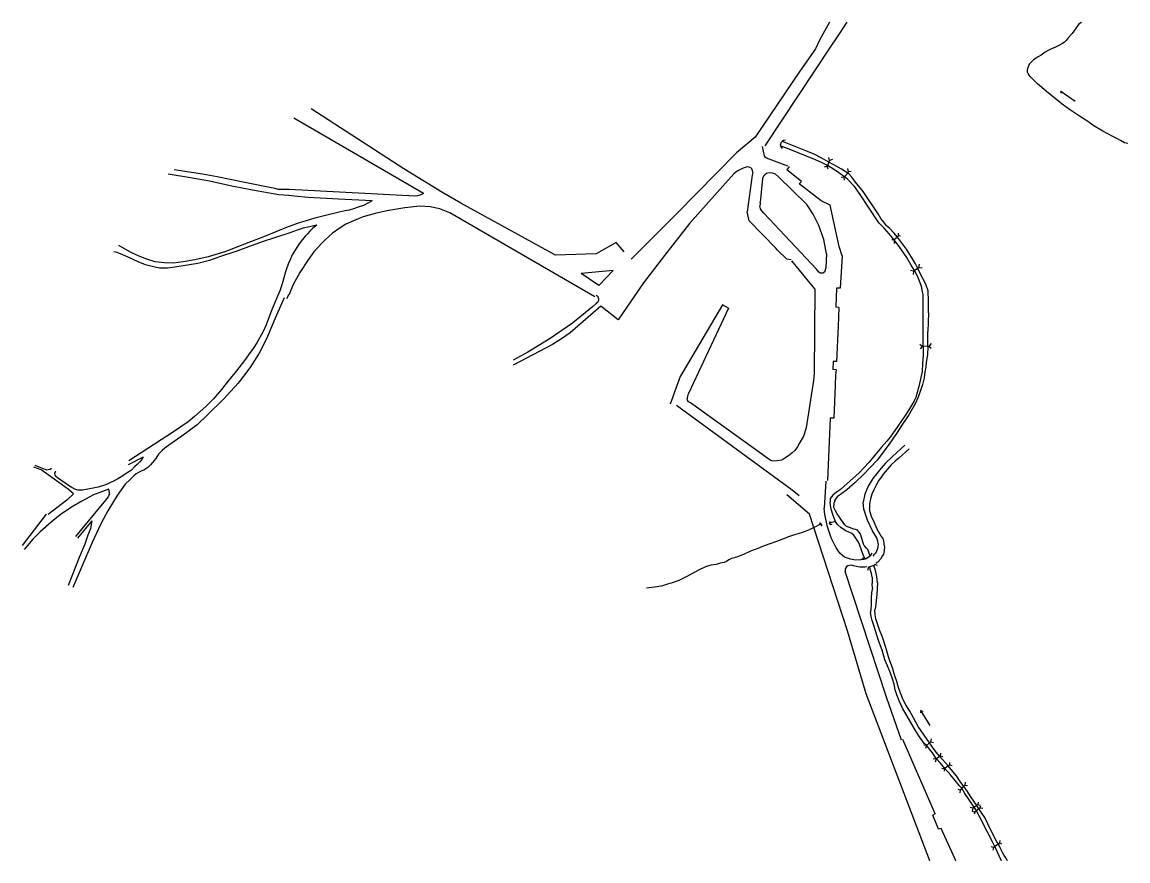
# Model space of a CAD drawing. Header units: millimetres. Extents: x 583 to 26013, y 350 to 21391.
# Drawn here: x 8432 to 9091, y 15384 to 15884 of the extents above; entities that cross this region are included whole.
import ezdxf

# ---------------------------------------------------------------- set-up
doc = ezdxf.new("R2010")
doc.units = ezdxf.units.MM
for name, color, linetype in [('105-QUADRAS_ESTRADAS', 80, 'Continuous'), ('110-CERCA_DE_ARAME', 10, 'Continuous'), ('115-PONTES_E_VIADUTO', 210, 'Continuous'), ('145-', 130, 'Continuous'), ('estrada interna', 61, 'Continuous')]:
    doc.layers.add(name, color=color, linetype=linetype)

msp = doc.modelspace()

# ---------------------------------------------------------------- linework, layer by layer
at = {"layer": '105-QUADRAS_ESTRADAS', "color": 0, "linetype": 'Continuous'}
for p, q in [((8869.01551, 15815.40241), (8857.91551, 15805.90241)), ((8874.51551, 15804.20241), (8873.31551, 15809.80241)), ((8874.71551, 15803.80241), (8874.51551, 15804.20241)), ((8875.11551, 15803.30241), (8874.71551, 15803.80241)), ((8875.81551, 15802.90241), (8875.11551, 15803.30241)), ((8896.61551, 15789.00241), (8895.21551, 15787.50241)), ((8913.71551, 15774.90241), (8908.31551, 15777.40241)), ((8903.61551, 15769.50241), (8899.71551, 15775.20241)), ((8907.01551, 15762.60241), (8903.61551, 15769.50241)), ((8910.41551, 15590.50241), (8910.11551, 15594.30241)), ((8939.71551, 15566.40241), (8939.11551, 15565.60241)), ((8940.61551, 15567.20241), (8939.71551, 15566.40241)), ((8941.21551, 15568.50241), (8940.61551, 15567.20241)), ((8935.61551, 15559.20241), (8934.31551, 15559.00241)), ((8942.11551, 15562.10241), (8940.91551, 15561.20241)), ((8943.61551, 15563.80241), (8942.11551, 15562.10241))]:
    msp.add_line(p, q, dxfattribs=at)
at = {"layer": '110-CERCA_DE_ARAME', "color": 0, "linetype": 'Continuous'}
msp.add_line((8858.31551, 15795.00241), (8856.21551, 15793.50241), dxfattribs=at)
at = {"layer": '115-PONTES_E_VIADUTO', "color": 0, "linetype": 'Continuous'}
for p, q in [((8913.31551, 15801.50241), (8912.81551, 15803.30241)), ((8911.81551, 15798.00241), (8910.01551, 15797.40241)), ((8912.01551, 15798.40241), (8911.81551, 15798.00241)), ((8912.41551, 15796.20241), (8911.81551, 15798.00241)), ((8912.81551, 15800.50241), (8912.01551, 15798.40241)), ((8913.31551, 15801.50241), (8912.81551, 15800.50241)), ((8915.11551, 15802.00241), (8913.31551, 15801.50241)), ((8924.61551, 15794.70241), (8924.21551, 15796.60241)), ((8922.11551, 15791.40241), (8920.21551, 15791.20241)), ((8922.21551, 15791.60241), (8922.11551, 15791.40241)), ((8922.31551, 15789.80241), (8922.11551, 15791.40241)), ((8924.11551, 15793.90241), (8922.21551, 15791.60241)), ((8924.61551, 15794.70241), (8924.11551, 15793.90241)), ((8926.11551, 15794.90241), (8924.61551, 15794.70241)), ((8954.21551, 15758.10241), (8954.21551, 15756.50241)), ((8951.91551, 15754.20241), (8950.51551, 15754.10241)), ((8951.91551, 15754.20241), (8951.81551, 15751.90241)), ((8953.71551, 15755.70241), (8951.91551, 15754.20241)), ((8954.21551, 15756.50241), (8953.71551, 15755.70241)), ((8955.61551, 15756.40241), (8954.21551, 15756.50241)), ((8965.91551, 15737.10241), (8964.01551, 15735.80241)), ((8966.41551, 15737.50241), (8965.91551, 15737.10241)), ((8966.71551, 15739.60241), (8966.41551, 15737.50241)), ((8968.41551, 15737.20241), (8966.41551, 15737.50241)), ((8963.31551, 15735.50241), (8961.61551, 15735.90241)), ((8963.31551, 15735.50241), (8963.11551, 15733.50241)), ((8964.01551, 15735.80241), (8963.31551, 15735.50241)), ((8968.51551, 15690.60241), (8967.21551, 15691.80241)), ((8973.91551, 15692.30241), (8972.51551, 15690.60241)), ((8968.51551, 15690.60241), (8967.31551, 15689.10241)), ((8969.11551, 15690.70241), (8968.51551, 15690.60241)), ((8971.91551, 15690.60241), (8969.11551, 15690.70241)), ((8972.51551, 15690.60241), (8971.91551, 15690.60241)), ((8973.91551, 15689.30241), (8972.51551, 15690.60241)), ((8937.61551, 15565.60241), (8934.71551, 15563.90241)), ((8938.51551, 15567.40241), (8937.61551, 15565.60241)), ((8934.71551, 15563.90241), (8932.71551, 15564.40241)), ((8936.61551, 15559.00241), (8936.01551, 15557.10241)), ((8937.31551, 15559.20241), (8936.61551, 15559.00241)), ((8939.61551, 15560.10241), (8937.31551, 15559.20241)), ((8940.21551, 15560.60241), (8939.61551, 15560.10241)), ((8941.91551, 15560.00241), (8940.21551, 15560.60241)), ((8972.91551, 15454.30241), (8971.11551, 15452.70241)), ((8973.51551, 15454.70241), (8972.91551, 15454.30241)), ((8973.81551, 15456.70241), (8973.51551, 15454.70241)), ((8975.31551, 15454.40241), (8973.51551, 15454.70241)), ((8971.11551, 15452.70241), (8969.41551, 15452.90241)), ((8971.11551, 15452.70241), (8970.51551, 15451.00241)), ((8979.41551, 15448.20241), (8979.21551, 15446.40241)), ((8976.81551, 15444.70241), (8975.11551, 15444.80241)), ((8976.81551, 15444.70241), (8976.31551, 15442.90241)), ((8977.11551, 15444.90241), (8976.81551, 15444.70241)), ((8979.11551, 15446.30241), (8977.11551, 15444.90241)), ((8979.21551, 15446.40241), (8979.11551, 15446.30241)), ((8980.81551, 15446.10241), (8979.21551, 15446.40241)), ((8984.01551, 15440.60241), (8982.11551, 15439.00241)), ((8984.71551, 15441.00241), (8984.01551, 15440.60241)), ((8984.81551, 15442.70241), (8984.71551, 15441.00241)), ((8986.31551, 15440.60241), (8984.71551, 15441.00241)), ((8981.81551, 15438.70241), (8980.31551, 15439.00241)), ((8981.81551, 15438.70241), (8981.71551, 15437.40241)), ((8982.11551, 15439.00241), (8981.81551, 15438.70241)), ((8992.11551, 15427.30241), (8991.21551, 15426.20241)), ((8993.31551, 15428.40241), (8992.11551, 15427.30241)), ((8993.91551, 15428.90241), (8993.31551, 15428.40241)), ((8994.11551, 15431.00241), (8993.91551, 15428.90241)), ((8995.51551, 15428.70241), (8993.91551, 15428.90241)), ((8991.21551, 15426.20241), (8989.91551, 15426.60241)), ((8991.21551, 15426.20241), (8991.01551, 15424.50241)), ((8998.71551, 15415.40241), (8997.11551, 15415.90241)), ((8998.71551, 15415.40241), (8998.21551, 15413.70241)), ((8999.51551, 15416.00241), (8998.71551, 15415.40241)), ((9001.01551, 15417.00241), (8999.51551, 15416.00241)), ((9002.31551, 15415.00241), (9000.91551, 15413.80241)), ((9001.61551, 15417.40241), (9001.01551, 15417.00241)), ((9001.91551, 15419.00241), (9001.61551, 15417.40241)), ((9003.11551, 15417.00241), (9001.61551, 15417.40241)), ((9002.91551, 15415.50241), (9002.31551, 15415.00241)), ((9003.21551, 15416.90241), (9002.91551, 15415.50241)), ((9004.61551, 15415.20241), (9002.91551, 15415.50241)), ((8999.81551, 15413.10241), (8998.51551, 15413.50241)), ((8999.81551, 15413.10241), (8999.51551, 15411.80241)), ((9000.91551, 15413.80241), (8999.81551, 15413.10241)), ((9014.61551, 15394.70241), (9013.91551, 15394.00241)), ((9014.81551, 15396.10241), (9014.61551, 15394.70241)), ((9015.91551, 15394.00241), (9014.61551, 15394.70241)), ((9011.01551, 15391.90241), (9009.61551, 15392.40241)), ((9011.01551, 15391.90241), (9010.71551, 15390.30241)), ((9011.91551, 15392.50241), (9011.01551, 15391.90241)), ((9013.91551, 15394.00241), (9011.91551, 15392.50241))]:
    msp.add_line(p, q, dxfattribs=at)
at = {"layer": '145-', "color": 0, "linetype": 'Continuous'}
for p, q in [((9061.71551, 15882.40241), (9060.31551, 15880.40241)), ((9063.21551, 15883.70241), (9061.71551, 15882.40241)), ((9063.41551, 15883.90241), (9063.21551, 15883.70241)), ((9057.91551, 15877.20241), (9055.61551, 15874.50241)), ((9060.31551, 15880.40241), (9057.91551, 15877.20241)), ((9048.01551, 15869.00241), (9045.61551, 15867.90241)), ((9050.41551, 15870.20241), (9048.01551, 15869.00241)), ((9051.81551, 15871.00241), (9050.41551, 15870.20241)), ((9053.31551, 15872.00241), (9051.81551, 15871.00241)), ((9054.41551, 15873.00241), (9053.31551, 15872.00241)), ((9055.61551, 15874.50241), (9054.41551, 15873.00241)), ((9036.51551, 15862.40241), (9034.91551, 15861.40241)), ((9037.71551, 15863.20241), (9036.51551, 15862.40241)), ((9039.41551, 15864.30241), (9037.71551, 15863.20241)), ((9041.91551, 15865.90241), (9039.41551, 15864.30241)), ((9043.91551, 15867.10241), (9041.91551, 15865.90241)), ((9045.61551, 15867.90241), (9043.91551, 15867.10241)), ((9031.31551, 15856.20241), (9031.21551, 15855.60241)), ((9031.31551, 15855.00241), (9031.21551, 15855.60241)), ((9031.51551, 15856.70241), (9031.31551, 15856.20241)), ((9031.61551, 15857.30241), (9031.51551, 15856.70241)), ((9031.81551, 15857.80241), (9031.61551, 15857.30241)), ((9032.11551, 15858.40241), (9031.81551, 15857.80241)), ((9032.51551, 15859.00241), (9032.11551, 15858.40241)), ((9033.11551, 15859.60241), (9032.51551, 15859.00241)), ((9033.81551, 15860.40241), (9033.11551, 15859.60241)), ((9034.91551, 15861.40241), (9033.81551, 15860.40241)), ((9031.31551, 15854.10241), (9031.31551, 15855.00241)), ((9031.61551, 15853.20241), (9031.31551, 15854.10241)), ((9032.21551, 15852.30241), (9031.61551, 15853.20241)), ((9032.81551, 15851.50241), (9032.21551, 15852.30241)), ((9037.21551, 15847.10241), (9032.81551, 15851.50241)), ((9042.51551, 15842.50241), (9037.21551, 15847.10241)), ((9052.01551, 15835.00241), (9042.51551, 15842.50241)), ((9059.61551, 15836.50241), (9051.11551, 15842.50241)), ((9051.51551, 15841.30241), (9051.11551, 15842.50241)), ((9052.21551, 15842.20241), (9051.11551, 15842.50241)), ((9056.41551, 15831.80241), (9052.01551, 15835.00241)), ((9062.31551, 15827.80241), (9056.41551, 15831.80241)), ((9066.61551, 15825.10241), (9062.31551, 15827.80241)), ((9070.91551, 15822.10241), (9066.61551, 15825.10241)), ((9076.11551, 15819.00241), (9070.91551, 15822.10241)), ((9082.21551, 15815.80241), (9076.11551, 15819.00241)), ((8884.31551, 15811.90241), (8884.11551, 15810.90241)), ((8884.21551, 15810.00241), (8884.11551, 15810.90241)), ((8884.61551, 15809.30241), (8884.21551, 15810.00241)), ((8888.31551, 15808.50241), (8884.21551, 15810.00241)), ((8885.11551, 15812.80241), (8884.31551, 15811.90241)), ((8885.91551, 15813.30241), (8885.11551, 15812.80241)), ((8885.21551, 15812.70241), (8885.11551, 15812.80241)), ((8894.21551, 15809.10241), (8885.21551, 15812.70241)), ((8887.01551, 15813.60241), (8885.91551, 15813.30241)), ((9084.51551, 15814.50241), (9082.21551, 15815.80241)), ((9086.61551, 15813.40241), (9084.51551, 15814.50241)), ((9089.11551, 15812.00241), (9086.61551, 15813.40241)), ((9091.11551, 15811.60241), (9089.11551, 15812.00241)), ((8885.31551, 15808.50241), (8884.61551, 15809.30241)), ((8894.61551, 15805.90241), (8888.31551, 15808.50241)), ((8900.21551, 15806.70241), (8894.21551, 15809.10241)), ((8904.91551, 15801.80241), (8894.61551, 15805.90241)), ((8904.61551, 15805.00241), (8900.21551, 15806.70241)), ((8907.91551, 15803.30241), (8904.61551, 15805.00241)), ((8912.81551, 15800.50241), (8907.91551, 15803.30241)), ((8909.01551, 15800.00241), (8904.91551, 15801.80241)), ((8912.01551, 15798.40241), (8909.01551, 15800.00241)), ((8916.31551, 15795.90241), (8912.01551, 15798.40241)), ((8915.81551, 15798.90241), (8912.81551, 15800.50241)), ((8920.51551, 15796.20241), (8915.81551, 15798.90241)), ((8918.91551, 15794.10241), (8916.31551, 15795.90241)), ((8922.21551, 15791.60241), (8918.91551, 15794.10241)), ((8924.11551, 15793.90241), (8920.51551, 15796.20241)), ((8924.21551, 15790.10241), (8922.21551, 15791.60241)), ((8925.01551, 15793.30241), (8924.11551, 15793.90241)), ((8928.21551, 15785.90241), (8924.21551, 15790.10241)), ((8926.61551, 15791.50241), (8925.01551, 15793.30241)), ((8927.21551, 15790.70241), (8926.61551, 15791.50241)), ((8928.81551, 15788.60241), (8927.21551, 15790.70241)), ((8931.61551, 15781.20241), (8928.21551, 15785.90241)), ((8933.31551, 15783.00241), (8928.81551, 15788.60241)), ((8936.61551, 15773.60241), (8931.61551, 15781.20241)), ((8942.31551, 15769.60241), (8933.31551, 15783.00241)), ((8941.81551, 15765.50241), (8936.61551, 15773.60241)), ((8942.81551, 15764.10241), (8941.81551, 15765.50241)), ((8943.81551, 15766.80241), (8942.31551, 15769.60241)), ((8944.31551, 15762.60241), (8942.81551, 15764.10241)), ((8945.61551, 15764.70241), (8943.81551, 15766.80241)), ((8947.21551, 15762.50241), (8945.61551, 15764.70241)), ((8946.01551, 15760.90241), (8944.31551, 15762.60241)), ((8948.91551, 15757.80241), (8946.01551, 15760.90241)), ((8949.21551, 15760.80241), (8947.21551, 15762.50241)), ((8951.91551, 15754.10241), (8948.91551, 15757.80241)), ((8951.71551, 15758.30241), (8949.21551, 15760.80241)), ((8953.71551, 15755.70241), (8951.71551, 15758.30241)), ((8955.21551, 15749.50241), (8951.91551, 15754.10241)), ((8956.21551, 15752.50241), (8953.71551, 15755.70241)), ((8959.11551, 15748.50241), (8956.21551, 15752.50241)), ((8959.01551, 15744.30241), (8955.21551, 15749.50241)), ((8962.01551, 15739.00241), (8959.01551, 15744.30241)), ((8962.11551, 15743.80241), (8959.11551, 15748.50241)), ((8964.51551, 15739.80241), (8962.11551, 15743.80241)), ((8964.01551, 15735.80241), (8962.01551, 15739.00241)), ((8965.91551, 15737.10241), (8964.51551, 15739.80241)), ((8967.41551, 15734.10241), (8965.91551, 15737.10241)), ((8966.21551, 15731.70241), (8964.01551, 15735.80241)), ((8968.11551, 15726.40241), (8966.21551, 15731.70241)), ((8970.71551, 15727.80241), (8967.41551, 15734.10241)), ((8969.01551, 15721.40241), (8968.11551, 15726.40241)), ((8972.11551, 15723.80241), (8970.71551, 15727.80241)), ((8972.31551, 15717.60241), (8972.11551, 15723.80241)), ((8969.01551, 15695.60241), (8969.01551, 15721.40241)), ((8972.31551, 15710.60241), (8972.31551, 15717.60241)), ((8972.31551, 15710.60241), (8971.91551, 15699.50241)), ((8971.91551, 15690.60241), (8971.91551, 15699.50241)), ((8969.11551, 15690.70241), (8969.01551, 15695.60241)), ((8969.01551, 15685.60241), (8968.71551, 15680.50241)), ((8969.11551, 15690.70241), (8969.01551, 15685.60241)), ((8971.61551, 15685.70241), (8970.91551, 15681.30241)), ((8971.91551, 15690.60241), (8971.61551, 15685.70241)), ((8968.71551, 15680.50241), (8968.41551, 15675.70241)), ((8970.61551, 15678.30241), (8970.11551, 15675.40241)), ((8970.91551, 15681.30241), (8970.61551, 15678.30241)), ((8967.81551, 15672.00241), (8966.51551, 15666.80241)), ((8968.41551, 15675.70241), (8967.81551, 15672.00241)), ((8969.71551, 15671.90241), (8968.61551, 15667.90241)), ((8970.11551, 15675.40241), (8969.71551, 15671.90241)), ((8966.51551, 15666.80241), (8965.51551, 15663.10241)), ((8968.61551, 15667.90241), (8967.61551, 15664.40241)), ((8963.81551, 15658.10241), (8962.31551, 15655.80241)), ((8964.71551, 15660.10241), (8963.81551, 15658.10241)), ((8966.11551, 15660.40241), (8964.41551, 15656.40241)), ((8965.51551, 15663.10241), (8964.71551, 15660.10241)), ((8967.61551, 15664.40241), (8966.11551, 15660.40241)), ((8960.61551, 15652.80241), (8958.41551, 15649.40241)), ((8964.41551, 15656.40241), (8960.61551, 15649.90241)), ((8962.31551, 15655.80241), (8960.61551, 15652.80241)), ((8958.41551, 15649.40241), (8953.91551, 15643.00241)), ((8960.61551, 15649.90241), (8956.41551, 15643.60241)), ((8953.61551, 15639.30241), (8948.81551, 15632.40241)), ((8950.81551, 15638.50241), (8949.41551, 15636.50241)), ((8953.91551, 15643.00241), (8950.81551, 15638.50241)), ((8956.41551, 15643.60241), (8953.61551, 15639.30241)), ((8947.51551, 15634.20241), (8944.31551, 15630.60241)), ((8948.81551, 15632.40241), (8946.91551, 15629.80241)), ((8949.41551, 15636.50241), (8947.51551, 15634.20241)), ((8940.31551, 15625.80241), (8936.91551, 15621.60241)), ((8944.31551, 15630.60241), (8940.31551, 15625.80241)), ((8944.91551, 15627.00241), (8941.71551, 15622.80241)), ((8946.91551, 15629.80241), (8944.91551, 15627.00241)), ((8941.71551, 15622.80241), (8933.61551, 15614.30241)), ((8936.91551, 15621.60241), (8933.81551, 15618.20241)), ((8930.71551, 15615.00241), (8923.81551, 15609.00241)), ((8933.61551, 15614.30241), (8928.51551, 15609.50241)), ((8933.81551, 15618.20241), (8930.71551, 15615.00241)), ((8919.81551, 15605.40241), (8917.51551, 15603.70241)), ((8923.81551, 15609.00241), (8919.81551, 15605.40241)), ((8928.51551, 15609.50241), (8923.71551, 15605.10241)), ((8915.31551, 15601.90241), (8913.61551, 15599.90241)), ((8913.61551, 15599.90241), (8913.61551, 15597.70241)), ((8917.51551, 15603.70241), (8915.31551, 15601.90241)), ((8917.31551, 15600.20241), (8916.41551, 15599.00241)), ((8916.41551, 15598.40241), (8916.41551, 15599.00241)), ((8918.11551, 15601.10241), (8917.31551, 15600.20241)), ((8919.81551, 15602.40241), (8918.11551, 15601.10241)), ((8923.71551, 15605.10241), (8919.81551, 15602.40241)), ((8913.91551, 15595.80241), (8913.61551, 15597.70241)), ((8914.21551, 15593.60241), (8913.91551, 15595.80241)), ((8915.51551, 15589.80241), (8914.21551, 15593.60241)), ((8915.91551, 15597.10241), (8915.81551, 15596.10241)), ((8915.91551, 15594.70241), (8915.81551, 15596.10241)), ((8916.41551, 15598.40241), (8915.91551, 15597.10241)), ((8916.61551, 15593.00241), (8915.91551, 15594.70241)), ((8917.81551, 15590.80241), (8916.61551, 15593.00241)), ((8913.61551, 15586.20241), (8913.21551, 15585.60241)), ((8913.21551, 15585.60241), (8913.21551, 15585.20241)), ((8914.01551, 15585.40241), (8913.21551, 15585.20241)), ((8914.51551, 15585.60241), (8914.01551, 15585.40241)), ((8915.51551, 15585.90241), (8914.51551, 15585.60241)), ((8916.51551, 15587.20241), (8915.51551, 15589.80241)), ((8916.91551, 15586.20241), (8915.51551, 15585.90241)), ((8916.91551, 15586.20241), (8916.51551, 15587.20241)), ((8918.11551, 15584.40241), (8916.91551, 15586.20241)), ((8921.51551, 15585.60241), (8917.81551, 15590.80241)), ((8922.51551, 15584.30241), (8921.51551, 15585.60241)), ((8896.61551, 15579.60241), (8892.41551, 15578.30241)), ((8900.81551, 15581.20241), (8896.61551, 15579.60241)), ((8903.91551, 15582.60241), (8900.81551, 15581.20241)), ((8905.31551, 15583.30241), (8903.91551, 15582.60241)), ((8906.71551, 15584.00241), (8905.31551, 15583.30241)), ((8908.41551, 15584.90241), (8906.71551, 15584.00241)), ((8907.61551, 15585.30241), (8907.21551, 15585.10241)), ((8908.11551, 15585.10241), (8907.61551, 15585.30241)), ((8908.41551, 15584.90241), (8908.11551, 15585.10241)), ((8908.51551, 15584.10241), (8908.21551, 15583.40241)), ((8908.51551, 15584.50241), (8908.41551, 15584.90241)), ((8908.51551, 15584.50241), (8908.51551, 15584.10241)), ((8913.41551, 15584.70241), (8913.21551, 15585.20241)), ((8913.81551, 15584.40241), (8913.41551, 15584.70241)), ((8914.31551, 15584.30241), (8913.81551, 15584.40241)), ((8914.61551, 15584.50241), (8914.31551, 15584.30241)), ((8920.21551, 15582.40241), (8918.11551, 15584.40241)), ((8923.01551, 15580.70241), (8920.21551, 15582.40241)), ((8923.41551, 15583.30241), (8922.51551, 15584.30241)), ((8924.81551, 15580.00241), (8923.01551, 15580.70241)), ((8925.21551, 15582.60241), (8923.41551, 15583.30241)), ((8926.61551, 15579.20241), (8924.81551, 15580.00241)), ((8927.71551, 15581.80241), (8925.21551, 15582.60241)), ((8927.81551, 15578.20241), (8926.61551, 15579.20241)), ((8928.81551, 15581.60241), (8927.71551, 15581.80241)), ((8929.91551, 15581.20241), (8928.81551, 15581.60241)), ((8930.91551, 15580.00241), (8929.91551, 15581.20241)), ((8931.51551, 15579.20241), (8930.91551, 15580.00241)), ((8932.21551, 15577.60241), (8931.51551, 15579.20241)), ((8877.21551, 15572.70241), (8873.41551, 15571.40241)), ((8882.31551, 15574.60241), (8877.21551, 15572.70241)), ((8889.51551, 15577.30241), (8882.31551, 15574.60241)), ((8892.41551, 15578.30241), (8889.51551, 15577.30241)), ((8928.61551, 15577.00241), (8927.81551, 15578.20241)), ((8929.41551, 15575.80241), (8928.61551, 15577.00241)), ((8930.51551, 15574.00241), (8929.41551, 15575.80241)), ((8931.21551, 15572.50241), (8930.51551, 15574.00241)), ((8932.31551, 15569.10241), (8931.21551, 15572.50241)), ((8933.11551, 15574.20241), (8932.21551, 15577.60241)), ((8933.51551, 15572.80241), (8933.11551, 15574.20241)), ((8934.01551, 15572.00241), (8933.51551, 15572.80241)), ((8862.01551, 15566.70241), (8857.91551, 15565.10241)), ((8866.11551, 15568.60241), (8862.01551, 15566.70241)), ((8870.61551, 15570.20241), (8866.11551, 15568.60241)), ((8873.41551, 15571.40241), (8870.61551, 15570.20241)), ((8933.71551, 15565.50241), (8932.31551, 15569.10241)), ((8935.31551, 15570.40241), (8934.01551, 15572.00241)), ((8936.11551, 15569.60241), (8935.31551, 15570.40241)), ((8937.01551, 15567.30241), (8936.11551, 15569.60241)), ((8937.61551, 15565.60241), (8937.01551, 15567.30241)), ((8839.31551, 15559.20241), (8835.61551, 15557.50241)), ((8842.51551, 15560.20241), (8839.31551, 15559.20241)), ((8845.71551, 15560.70241), (8842.51551, 15560.20241)), ((8848.21551, 15561.40241), (8845.71551, 15560.70241)), ((8850.51551, 15561.80241), (8848.21551, 15561.40241)), ((8851.81551, 15562.40241), (8850.51551, 15561.80241)), ((8853.21551, 15563.40241), (8851.81551, 15562.40241)), ((8854.91551, 15564.20241), (8853.21551, 15563.40241)), ((8857.91551, 15565.10241), (8854.91551, 15564.20241)), ((8934.71551, 15563.90241), (8933.71551, 15565.50241)), ((8937.71551, 15557.10241), (8937.31551, 15559.20241)), ((8940.61551, 15557.10241), (8939.61551, 15560.10241)), ((8827.41551, 15553.10241), (8823.51551, 15551.20241)), ((8831.71551, 15555.20241), (8827.41551, 15553.10241)), ((8835.61551, 15557.50241), (8831.71551, 15555.20241)), ((8938.41551, 15555.20241), (8937.71551, 15557.10241)), ((8938.81551, 15553.00241), (8938.41551, 15555.20241)), ((8938.81551, 15553.00241), (8938.71551, 15549.40241)), ((8941.51551, 15553.40241), (8940.61551, 15557.10241)), ((8941.81551, 15549.70241), (8941.51551, 15553.40241)), ((8810.51551, 15547.30241), (8804.21551, 15546.50241)), ((8813.81551, 15548.00241), (8810.51551, 15547.30241)), ((8816.71551, 15549.00241), (8813.81551, 15548.00241)), ((8819.61551, 15549.80241), (8816.71551, 15549.00241)), ((8823.51551, 15551.20241), (8819.61551, 15549.80241)), ((8938.91551, 15546.50241), (8938.41551, 15543.90241)), ((8938.91551, 15546.50241), (8938.71551, 15549.40241)), ((8941.81551, 15549.70241), (8941.51551, 15542.80241)), ((8938.41551, 15543.90241), (8938.21551, 15540.50241)), ((8938.21551, 15540.50241), (8938.21551, 15536.80241)), ((8941.51551, 15542.80241), (8940.71551, 15535.40241)), ((8937.91551, 15534.00241), (8937.81551, 15532.30241)), ((8938.21551, 15536.80241), (8937.91551, 15534.00241)), ((8940.71551, 15535.40241), (8940.21551, 15533.60241)), ((8940.51551, 15530.60241), (8940.21551, 15533.60241)), ((8937.91551, 15530.80241), (8937.81551, 15532.30241)), ((8938.31551, 15528.80241), (8937.91551, 15530.80241)), ((8938.81551, 15527.20241), (8938.31551, 15528.80241)), ((8939.41551, 15524.90241), (8938.81551, 15527.20241)), ((8940.81551, 15528.20241), (8940.51551, 15530.60241)), ((8943.11551, 15521.70241), (8940.81551, 15528.20241)), ((8940.71551, 15521.10241), (8939.41551, 15524.90241)), ((8942.51551, 15515.40241), (8940.71551, 15521.10241)), ((8944.81551, 15517.30241), (8943.11551, 15521.70241)), ((8944.61551, 15509.60241), (8942.51551, 15515.40241)), ((8946.91551, 15511.10241), (8944.81551, 15517.30241)), ((8946.31551, 15503.90241), (8944.61551, 15509.60241)), ((8948.51551, 15505.60241), (8946.91551, 15511.10241)), ((8947.91551, 15500.20241), (8946.31551, 15503.90241)), ((8949.61551, 15495.90241), (8947.91551, 15500.20241)), ((8949.31551, 15503.20241), (8948.51551, 15505.60241)), ((8950.91551, 15499.00241), (8949.31551, 15503.20241)), ((8950.81551, 15492.50241), (8949.61551, 15495.90241)), ((8952.21551, 15494.20241), (8950.91551, 15499.00241)), ((8953.41551, 15490.90241), (8952.21551, 15494.20241)), ((8951.81551, 15489.40241), (8950.81551, 15492.50241)), ((8952.51551, 15486.00241), (8951.81551, 15489.40241)), ((8954.21551, 15488.00241), (8953.41551, 15490.90241)), ((8955.31551, 15484.60241), (8954.21551, 15488.00241)), ((8953.41551, 15483.00241), (8952.51551, 15486.00241)), ((8954.81551, 15479.30241), (8953.41551, 15483.00241)), ((8957.11551, 15480.00241), (8955.31551, 15484.60241)), ((8958.81551, 15477.10241), (8957.11551, 15480.00241)), ((8956.71551, 15475.10241), (8954.81551, 15479.30241)), ((8961.71551, 15466.40241), (8956.71551, 15475.10241)), ((8961.11551, 15473.30241), (8958.81551, 15477.10241)), ((8973.31551, 15464.70241), (8967.71551, 15473.60241)), ((8967.71551, 15472.20241), (8967.71551, 15473.60241)), ((8969.11551, 15472.90241), (8967.71551, 15473.60241)), ((8963.41551, 15469.30241), (8961.11551, 15473.30241)), ((8966.21551, 15464.10241), (8963.41551, 15469.30241)), ((8965.21551, 15460.70241), (8961.71551, 15466.40241)), ((8966.91551, 15458.00241), (8965.21551, 15460.70241)), ((8969.71551, 15458.90241), (8966.21551, 15464.10241)), ((8968.41551, 15455.70241), (8966.91551, 15458.00241)), ((8969.91551, 15453.80241), (8968.41551, 15455.70241)), ((8972.91551, 15454.30241), (8969.71551, 15458.90241)), ((8971.01551, 15452.90241), (8969.91551, 15453.80241)), ((8974.71551, 15451.80241), (8972.91551, 15454.30241)), ((8972.91551, 15450.60241), (8971.01551, 15452.90241)), ((8974.61551, 15448.30241), (8972.91551, 15450.60241)), ((8976.51551, 15445.70241), (8974.61551, 15448.30241)), ((8976.91551, 15448.80241), (8974.71551, 15451.80241)), ((8979.11551, 15446.30241), (8976.91551, 15448.80241)), ((8977.11551, 15444.90241), (8976.51551, 15445.70241)), ((8979.41551, 15442.20241), (8977.11551, 15444.90241)), ((8984.01551, 15440.60241), (8979.11551, 15446.30241)), ((8982.11551, 15439.00241), (8979.41551, 15442.20241)), ((8985.81551, 15438.50241), (8984.01551, 15440.60241)), ((8985.41551, 15435.30241), (8982.11551, 15439.00241)), ((8988.21551, 15432.00241), (8985.41551, 15435.30241)), ((8989.01551, 15434.60241), (8985.81551, 15438.50241)), ((8991.21551, 15431.40241), (8989.01551, 15434.60241)), ((8990.71551, 15428.80241), (8988.21551, 15432.00241)), ((8992.11551, 15427.30241), (8990.71551, 15428.80241)), ((8993.31551, 15428.40241), (8991.21551, 15431.40241)), ((8994.01551, 15424.20241), (8992.11551, 15427.30241)), ((8995.11551, 15425.90241), (8993.31551, 15428.40241)), ((8996.51551, 15420.40241), (8994.01551, 15424.20241)), ((8997.51551, 15422.10241), (8995.11551, 15425.90241)), ((9001.01551, 15417.00241), (8997.51551, 15422.10241)), ((8999.51551, 15416.00241), (8996.51551, 15420.40241)), ((9000.91551, 15413.80241), (8999.51551, 15416.00241)), ((9002.31551, 15415.00241), (9001.01551, 15417.00241)), ((9005.81551, 15409.80241), (9002.31551, 15415.00241)), ((9003.11551, 15409.60241), (9000.91551, 15413.80241)), ((9007.31551, 15401.60241), (9003.11551, 15409.60241)), ((9007.71551, 15406.00241), (9005.81551, 15409.80241)), ((9010.61551, 15395.00241), (9007.31551, 15401.60241)), ((9011.91551, 15397.60241), (9007.71551, 15406.00241)), ((9011.91551, 15392.50241), (9010.61551, 15395.00241)), ((9013.01551, 15395.30241), (9011.91551, 15397.60241)), ((9013.91551, 15394.00241), (9013.01551, 15395.30241)), ((9013.21551, 15389.60241), (9011.91551, 15392.50241)), ((9014.41551, 15387.00241), (9013.21551, 15389.60241)), ((9015.51551, 15390.60241), (9013.91551, 15394.00241)), ((9016.51551, 15388.60241), (9015.51551, 15390.60241)), ((9017.41551, 15387.20241), (9016.51551, 15388.60241)), ((9015.81551, 15384.00241), (9014.41551, 15387.00241)), ((9015.81551, 15384.00241), (9015.81551, 15384.00241)), ((9018.41551, 15385.90241), (9017.41551, 15387.20241)), ((9019.31551, 15384.00241), (9018.41551, 15385.90241)), ((9019.31551, 15384.00241), (9019.31551, 15384.00241))]:
    msp.add_line(p, q, dxfattribs=at)
at = {"layer": 'estrada interna', "color": 0, "linetype": 'Continuous'}
for p, q in [((8913.31551, 15883.90241), (8907.41551, 15873.10241)), ((8923.61551, 15883.90241), (8917.11551, 15874.00241)), ((8914.41551, 15870.20241), (8874.71551, 15810.10241)), ((8907.41551, 15873.10241), (8904.91551, 15868.00241)), ((8917.11551, 15874.00241), (8914.41551, 15870.20241)), ((8904.91551, 15868.00241), (8895.51551, 15854.70241)), ((8895.51551, 15854.70241), (8869.01551, 15815.40241)), ((8659.51551, 15796.50241), (8604.41551, 15832.20241)), ((8671.31551, 15781.80241), (8594.11551, 15826.70241)), ((8857.91551, 15805.90241), (8846.21551, 15794.10241)), ((8888.41551, 15798.10241), (8875.81551, 15802.90241)), ((8682.21551, 15782.60241), (8659.51551, 15796.50241)), ((8861.81551, 15796.80241), (8858.31551, 15795.00241)), ((8864.21551, 15797.60241), (8861.81551, 15796.80241)), ((8865.31551, 15797.50241), (8864.21551, 15797.60241)), ((8866.31551, 15797.00241), (8865.31551, 15797.50241)), ((8866.91551, 15796.50241), (8866.31551, 15797.00241)), ((8867.41551, 15795.50241), (8866.91551, 15796.50241)), ((8889.21551, 15797.90241), (8887.81551, 15795.90241)), ((8532.41551, 15791.10241), (8519.21551, 15793.20241)), ((8539.61551, 15793.30241), (8522.81551, 15795.90241)), ((8543.81551, 15789.20241), (8532.41551, 15791.10241)), ((8548.31551, 15791.60241), (8539.61551, 15793.30241)), ((8563.91551, 15788.50241), (8548.31551, 15791.60241)), ((8846.21551, 15794.10241), (8822.21551, 15769.80241)), ((8856.21551, 15793.50241), (8829.91551, 15763.80241)), ((8867.11551, 15792.70241), (8864.21551, 15770.90241)), ((8867.61551, 15794.20241), (8867.11551, 15792.70241)), ((8867.61551, 15794.20241), (8867.41551, 15795.50241)), ((8873.41551, 15790.70241), (8871.91551, 15776.30241)), ((8873.91551, 15792.00241), (8873.41551, 15790.70241)), ((8874.81551, 15792.90241), (8873.91551, 15792.00241)), ((8875.81551, 15793.70241), (8874.81551, 15792.90241)), ((8877.41551, 15794.10241), (8875.81551, 15793.70241)), ((8879.41551, 15793.80241), (8877.41551, 15794.10241)), ((8881.01551, 15793.20241), (8879.41551, 15793.80241)), ((8882.91551, 15791.60241), (8881.01551, 15793.20241)), ((8899.71551, 15775.20241), (8882.91551, 15791.60241)), ((8896.61551, 15789.00241), (8887.81551, 15795.90241)), ((8557.11551, 15786.20241), (8543.81551, 15789.20241)), ((8569.51551, 15783.70241), (8557.11551, 15786.20241)), ((8582.81551, 15784.80241), (8563.91551, 15788.50241)), ((8585.11551, 15780.90241), (8569.51551, 15783.70241)), ((8584.61551, 15784.20241), (8582.81551, 15784.80241)), ((8591.11551, 15784.10241), (8584.61551, 15784.20241)), ((8591.21551, 15784.10241), (8591.21551, 15784.10241)), ((8662.61551, 15780.40241), (8591.21551, 15784.10241)), ((8908.31551, 15777.40241), (8895.21551, 15787.50241)), ((8591.11551, 15780.60241), (8585.11551, 15780.90241)), ((8591.21551, 15780.60241), (8591.21551, 15780.60241)), ((8594.51551, 15780.20241), (8591.21551, 15780.60241)), ((8602.61551, 15779.40241), (8594.51551, 15780.20241)), ((8620.71551, 15778.40241), (8602.61551, 15779.40241)), ((8640.81551, 15777.40241), (8620.71551, 15778.40241)), ((8640.81551, 15777.40241), (8638.51551, 15776.10241)), ((8665.71551, 15780.10241), (8662.61551, 15780.40241)), ((8667.81551, 15780.40241), (8665.71551, 15780.10241)), ((8669.71551, 15781.00241), (8667.81551, 15780.40241)), ((8671.31551, 15781.80241), (8669.71551, 15781.00241)), ((8693.51551, 15775.90241), (8682.21551, 15782.60241)), ((8621.11551, 15770.70241), (8612.11551, 15768.40241)), ((8624.71551, 15771.40241), (8621.11551, 15770.70241)), ((8627.01551, 15771.90241), (8624.71551, 15771.40241)), ((8629.51551, 15772.60241), (8627.01551, 15771.90241)), ((8632.31551, 15773.60241), (8629.51551, 15772.60241)), ((8635.51551, 15774.70241), (8632.31551, 15773.60241)), ((8642.61551, 15769.90241), (8635.41551, 15767.80241)), ((8638.51551, 15776.10241), (8635.51551, 15774.70241)), ((8649.51551, 15771.40241), (8642.61551, 15769.90241)), ((8660.21551, 15773.20241), (8649.51551, 15771.40241)), ((8669.11551, 15774.20241), (8660.21551, 15773.20241)), ((8675.21551, 15773.90241), (8669.11551, 15774.20241)), ((8681.11551, 15772.60241), (8675.21551, 15773.90241)), ((8687.01551, 15770.20241), (8681.11551, 15772.60241)), ((8690.71551, 15768.10241), (8687.01551, 15770.20241)), ((8749.91551, 15745.00241), (8693.51551, 15775.90241)), ((8865.31551, 15765.50241), (8864.21551, 15770.90241)), ((8871.91551, 15775.60241), (8871.71551, 15774.50241)), ((8871.91551, 15773.70241), (8871.71551, 15774.50241)), ((8872.01551, 15776.00241), (8871.91551, 15776.30241)), ((8872.01551, 15776.00241), (8871.91551, 15775.60241)), ((8872.11551, 15772.70241), (8871.91551, 15773.70241)), ((8872.91551, 15771.40241), (8872.11551, 15772.70241)), ((8874.21551, 15770.00241), (8872.91551, 15771.40241)), ((8905.51551, 15736.60241), (8874.21551, 15770.00241)), ((8919.01551, 15750.20241), (8913.71551, 15774.90241)), ((8597.31551, 15764.30241), (8593.41551, 15762.90241)), ((8601.41551, 15765.50241), (8597.31551, 15764.30241)), ((8606.51551, 15767.00241), (8601.41551, 15765.50241)), ((8612.11551, 15768.40241), (8606.51551, 15767.00241)), ((8625.11551, 15763.40241), (8621.61551, 15761.30241)), ((8632.31551, 15766.70241), (8625.11551, 15763.40241)), ((8635.41551, 15767.80241), (8632.31551, 15766.70241)), ((8773.51551, 15720.20241), (8690.71551, 15768.10241)), ((8822.21551, 15769.80241), (8795.11551, 15742.60241)), ((8829.91551, 15763.80241), (8815.01551, 15744.90241)), ((8881.31551, 15749.20241), (8865.31551, 15765.50241)), ((8591.11551, 15758.20241), (8575.21551, 15752.90241)), ((8591.11551, 15762.10241), (8575.61551, 15755.80241)), ((8593.41551, 15762.90241), (8591.21551, 15762.10241)), ((8591.21551, 15762.10241), (8591.21551, 15762.10241)), ((8593.21551, 15758.90241), (8591.21551, 15758.20241)), ((8591.21551, 15758.20241), (8591.21551, 15758.20241)), ((8596.61551, 15760.10241), (8593.21551, 15758.90241)), ((8599.51551, 15761.00241), (8596.61551, 15760.10241)), ((8603.31551, 15761.90241), (8599.51551, 15761.00241)), ((8602.11551, 15757.80241), (8600.71551, 15756.30241)), ((8603.61551, 15759.40241), (8602.11551, 15757.80241)), ((8607.71551, 15762.90241), (8603.31551, 15761.90241)), ((8605.31551, 15761.00241), (8603.61551, 15759.40241)), ((8607.71551, 15762.90241), (8605.31551, 15761.00241)), ((8617.01551, 15758.10241), (8612.81551, 15754.20241)), ((8621.61551, 15761.30241), (8617.01551, 15758.10241)), ((8909.91551, 15754.30241), (8907.01551, 15762.60241)), ((8496.21551, 15746.90241), (8489.81551, 15750.80241)), ((8564.71551, 15751.50241), (8552.91551, 15747.00241)), ((8575.21551, 15752.90241), (8559.41551, 15747.20241)), ((8575.61551, 15755.80241), (8564.71551, 15751.50241)), ((8597.21551, 15751.70241), (8595.01551, 15748.30241)), ((8599.21551, 15754.40241), (8597.21551, 15751.70241)), ((8600.71551, 15756.30241), (8599.21551, 15754.40241)), ((8610.71551, 15752.10241), (8606.01551, 15747.00241)), ((8612.81551, 15754.20241), (8610.71551, 15752.10241)), ((8786.11551, 15752.60241), (8774.31551, 15745.70241)), ((8790.91551, 15747.00241), (8786.11551, 15752.60241)), ((8911.41551, 15745.80241), (8909.91551, 15754.30241)), ((8920.91551, 15744.60241), (8919.01551, 15750.20241)), ((8488.71551, 15746.50241), (8486.71551, 15747.00241)), ((8492.11551, 15745.30241), (8488.71551, 15746.50241)), ((8495.41551, 15743.80241), (8492.11551, 15745.30241)), ((8501.31551, 15741.10241), (8495.41551, 15743.80241)), ((8501.31551, 15744.70241), (8496.21551, 15746.90241)), ((8506.51551, 15742.60241), (8501.31551, 15744.70241)), ((8542.91551, 15744.10241), (8535.11551, 15742.30241)), ((8552.91551, 15747.00241), (8542.91551, 15744.10241)), ((8550.31551, 15744.20241), (8543.81551, 15741.80241)), ((8559.41551, 15747.20241), (8550.31551, 15744.20241)), ((8593.11551, 15745.30241), (8591.21551, 15740.90241)), ((8595.01551, 15748.30241), (8593.11551, 15745.30241)), ((8606.01551, 15747.00241), (8602.51551, 15742.30241)), ((8774.31551, 15745.70241), (8749.91551, 15745.00241)), ((8815.01551, 15744.90241), (8802.41551, 15728.60241)), ((8882.31551, 15748.00241), (8881.31551, 15749.20241)), ((8887.81551, 15742.60241), (8882.31551, 15748.00241)), ((8911.41551, 15745.80241), (8911.11551, 15737.50241)), ((8920.91551, 15744.60241), (8919.61551, 15725.40241)), ((8505.61551, 15739.30241), (8501.31551, 15741.10241)), ((8509.71551, 15738.30241), (8505.61551, 15739.30241)), ((8511.41551, 15741.10241), (8506.51551, 15742.60241)), ((8513.91551, 15737.30241), (8509.71551, 15738.30241)), ((8517.01551, 15740.40241), (8511.41551, 15741.10241)), ((8518.71551, 15737.20241), (8513.91551, 15737.30241)), ((8522.11551, 15740.30241), (8517.01551, 15740.40241)), ((8523.11551, 15737.90241), (8518.71551, 15737.20241)), ((8528.11551, 15741.00241), (8522.11551, 15740.30241)), ((8528.01551, 15738.60241), (8523.11551, 15737.90241)), ((8536.91551, 15740.10241), (8528.01551, 15738.60241)), ((8535.11551, 15742.30241), (8528.11551, 15741.00241)), ((8543.81551, 15741.80241), (8536.91551, 15740.10241)), ((8591.11551, 15740.90241), (8589.01551, 15735.00241)), ((8591.21551, 15740.90241), (8591.21551, 15740.90241)), ((8602.51551, 15742.30241), (8597.71551, 15734.70241)), ((8890.51551, 15742.30241), (8887.81551, 15742.60241)), ((8904.61551, 15724.90241), (8890.91551, 15741.70241)), ((8911.11551, 15737.50241), (8910.31551, 15734.90241)), ((8589.01551, 15735.00241), (8587.01551, 15728.00241)), ((8597.71551, 15734.70241), (8593.71551, 15727.50241)), ((8784.41551, 15735.90241), (8765.21551, 15734.00241)), ((8775.81551, 15726.90241), (8765.21551, 15734.00241)), ((8784.41551, 15735.90241), (8775.81551, 15726.90241)), ((8906.41551, 15735.60241), (8905.51551, 15736.60241)), ((8906.71551, 15735.00241), (8906.41551, 15735.60241)), ((8907.71551, 15734.30241), (8906.71551, 15735.00241)), ((8909.31551, 15734.20241), (8907.71551, 15734.30241)), ((8910.31551, 15734.90241), (8909.31551, 15734.20241)), ((8585.61551, 15723.80241), (8581.21551, 15713.00241)), ((8587.01551, 15728.00241), (8585.61551, 15723.80241)), ((8593.71551, 15727.50241), (8591.21551, 15721.60241)), ((8802.41551, 15728.60241), (8787.31551, 15706.50241)), ((8904.61551, 15724.90241), (8904.21551, 15674.70241)), ((8917.51551, 15725.40241), (8917.01551, 15714.10241)), ((8919.61551, 15725.40241), (8917.51551, 15725.40241)), ((8588.31551, 15719.50241), (8583.01551, 15707.50241)), ((8591.11551, 15721.60241), (8589.61551, 15718.90241)), ((8591.21551, 15721.60241), (8591.21551, 15721.60241)), ((8775.41551, 15720.10241), (8774.31551, 15721.00241)), ((8775.61551, 15718.20241), (8775.31551, 15717.00241)), ((8775.71551, 15719.20241), (8775.41551, 15720.10241)), ((8775.71551, 15719.20241), (8775.61551, 15718.20241)), ((8581.21551, 15713.00241), (8577.51551, 15703.50241)), ((8777.01551, 15714.60241), (8758.81551, 15698.70241)), ((8772.01551, 15714.20241), (8760.11551, 15704.50241)), ((8774.01551, 15715.90241), (8772.01551, 15714.20241)), ((8775.31551, 15717.00241), (8774.01551, 15715.90241)), ((8787.31551, 15706.50241), (8777.01551, 15714.60241)), ((8849.51551, 15715.50241), (8826.01551, 15675.70241)), ((8853.01551, 15713.40241), (8829.21551, 15662.50241)), ((8853.01551, 15713.40241), (8849.51551, 15715.50241)), ((8918.91551, 15713.90241), (8917.01551, 15714.10241)), ((8918.91551, 15713.90241), (8918.41551, 15702.60241)), ((8583.01551, 15707.50241), (8577.71551, 15695.20241)), ((8760.11551, 15704.50241), (8746.81551, 15695.40241)), ((8575.81551, 15699.60241), (8571.91551, 15692.80241)), ((8577.51551, 15703.50241), (8575.81551, 15699.60241)), ((8758.81551, 15698.70241), (8753.61551, 15695.10241)), ((8918.41551, 15702.60241), (8917.41551, 15681.60241)), ((8571.91551, 15692.80241), (8569.71551, 15689.40241)), ((8577.71551, 15695.20241), (8573.31551, 15686.60241)), ((8748.11551, 15691.70241), (8724.81551, 15679.50241)), ((8746.81551, 15695.40241), (8733.41551, 15687.10241)), ((8753.61551, 15695.10241), (8748.11551, 15691.70241)), ((8567.11551, 15685.60241), (8564.61551, 15682.20241)), ((8569.71551, 15689.40241), (8567.11551, 15685.60241)), ((8573.31551, 15686.60241), (8567.91551, 15677.90241)), ((8733.41551, 15687.10241), (8724.81551, 15682.50241)), ((8564.61551, 15682.20241), (8559.81551, 15676.00241)), ((8567.91551, 15677.90241), (8560.91551, 15668.80241)), ((8915.41551, 15681.70241), (8915.31551, 15676.80241)), ((8917.41551, 15681.60241), (8915.41551, 15681.70241)), ((8559.81551, 15676.00241), (8554.51551, 15669.60241)), ((8824.31551, 15672.70241), (8818.31551, 15656.20241)), ((8826.01551, 15675.70241), (8824.31551, 15672.70241)), ((8904.21551, 15674.70241), (8903.81551, 15670.30241)), ((8917.31551, 15676.70241), (8915.31551, 15676.80241)), ((8916.91551, 15673.60241), (8916.61551, 15667.30241)), ((8917.31551, 15676.70241), (8916.91551, 15673.60241)), ((8551.01551, 15665.00241), (8546.21551, 15659.40241)), ((8554.51551, 15669.60241), (8551.01551, 15665.00241)), ((8560.91551, 15668.80241), (8552.41551, 15659.40241)), ((8903.81551, 15670.30241), (8899.31551, 15642.10241)), ((8916.61551, 15667.30241), (8915.81551, 15647.90241)), ((8546.21551, 15659.40241), (8541.51551, 15654.80241)), ((8552.41551, 15659.40241), (8542.81551, 15650.10241)), ((8828.71551, 15660.90241), (8828.41551, 15659.60241)), ((8828.61551, 15658.50241), (8828.41551, 15659.60241)), ((8829.21551, 15657.60241), (8828.61551, 15658.50241)), ((8828.91551, 15661.80241), (8828.71551, 15660.90241)), ((8829.21551, 15662.50241), (8828.91551, 15661.80241)), ((8541.51551, 15654.80241), (8534.81551, 15648.80241)), ((8891.01551, 15605.00241), (8822.01551, 15655.50241)), ((8830.51551, 15656.90241), (8829.21551, 15657.60241)), ((8877.91551, 15622.80241), (8830.51551, 15656.90241)), ((8531.11551, 15645.70241), (8522.41551, 15639.70241)), ((8534.81551, 15648.80241), (8531.11551, 15645.70241)), ((8542.81551, 15650.10241), (8536.41551, 15643.80241)), ((8913.71551, 15647.90241), (8912.01551, 15610.70241)), ((8915.81551, 15647.90241), (8913.71551, 15647.90241)), ((8522.41551, 15639.70241), (8495.71551, 15622.50241)), ((8536.41551, 15643.80241), (8527.31551, 15637.20241)), ((8899.31551, 15642.10241), (8897.71551, 15637.10241)), ((8520.21551, 15632.20241), (8517.21551, 15630.00241)), ((8527.31551, 15637.20241), (8520.21551, 15632.20241)), ((8895.61551, 15633.30241), (8894.21551, 15630.80241)), ((8897.71551, 15637.10241), (8895.61551, 15633.30241)), ((8958.11551, 15631.70241), (8950.81551, 15625.10241)), ((8513.31551, 15626.40241), (8511.71551, 15623.80241)), ((8515.51551, 15628.50241), (8513.31551, 15626.40241)), ((8517.21551, 15630.00241), (8515.51551, 15628.50241)), ((8888.81551, 15625.50241), (8886.71551, 15624.10241)), ((8890.91551, 15627.00241), (8888.81551, 15625.50241)), ((8892.61551, 15628.50241), (8890.91551, 15627.00241)), ((8894.21551, 15630.80241), (8892.61551, 15628.50241)), ((8950.81551, 15625.10241), (8946.51551, 15620.80241)), ((8960.71551, 15629.50241), (8954.61551, 15624.10241)), ((8443.51551, 15617.10241), (8439.11551, 15618.70241)), ((8444.31551, 15617.90241), (8439.91551, 15619.70241)), ((8504.21551, 15624.70241), (8495.31551, 15620.10241)), ((8499.11551, 15618.80241), (8497.21551, 15616.90241)), ((8500.61551, 15620.20241), (8499.11551, 15618.80241)), ((8502.11551, 15621.70241), (8500.61551, 15620.20241)), ((8503.41551, 15623.30241), (8502.11551, 15621.70241)), ((8504.21551, 15624.70241), (8503.41551, 15623.30241)), ((8507.01551, 15618.40241), (8504.71551, 15616.90241)), ((8508.61551, 15620.10241), (8507.01551, 15618.40241)), ((8509.91551, 15621.50241), (8508.61551, 15620.10241)), ((8511.71551, 15623.80241), (8509.91551, 15621.50241)), ((8878.71551, 15622.50241), (8877.91551, 15622.80241)), ((8880.21551, 15622.30241), (8878.71551, 15622.50241)), ((8882.21551, 15622.40241), (8880.21551, 15622.30241)), ((8884.81551, 15622.90241), (8882.21551, 15622.40241)), ((8886.71551, 15624.10241), (8884.81551, 15622.90241)), ((8946.51551, 15620.80241), (8943.11551, 15616.90241)), ((8950.11551, 15620.00241), (8947.61551, 15617.30241)), ((8952.51551, 15622.20241), (8950.11551, 15620.00241)), ((8954.61551, 15624.10241), (8952.51551, 15622.20241)), ((8455.41551, 15608.50241), (8443.51551, 15617.10241)), ((8445.21551, 15617.50241), (8444.31551, 15617.90241)), ((8446.11551, 15617.20241), (8445.21551, 15617.50241)), ((8446.81551, 15616.90241), (8446.11551, 15617.20241)), ((8447.71551, 15617.00241), (8446.81551, 15616.90241)), ((8448.81551, 15617.20241), (8447.71551, 15617.00241)), ((8449.61551, 15617.90241), (8448.81551, 15617.20241)), ((8451.71551, 15615.80241), (8451.61551, 15615.20241)), ((8451.61551, 15614.80241), (8451.61551, 15615.20241)), ((8451.81551, 15614.00241), (8451.61551, 15614.80241)), ((8451.91551, 15616.30241), (8451.71551, 15615.80241)), ((8452.11551, 15613.10241), (8451.81551, 15614.00241)), ((8453.21551, 15612.20241), (8452.11551, 15613.10241)), ((8459.81551, 15607.80241), (8453.21551, 15612.20241)), ((8492.11551, 15613.40241), (8489.11551, 15611.70241)), ((8494.81551, 15615.20241), (8492.11551, 15613.40241)), ((8497.21551, 15616.90241), (8494.81551, 15615.20241)), ((8498.61551, 15613.50241), (8496.51551, 15611.40241)), ((8500.01551, 15614.70241), (8498.61551, 15613.50241)), ((8501.41551, 15615.40241), (8500.01551, 15614.70241)), ((8503.51551, 15616.50241), (8501.41551, 15615.40241)), ((8504.71551, 15616.90241), (8503.51551, 15616.50241)), ((8939.11551, 15611.90241), (8936.41551, 15607.30241)), ((8943.11551, 15616.90241), (8939.11551, 15611.90241)), ((8944.01551, 15612.60241), (8942.41551, 15610.50241)), ((8945.31551, 15614.40241), (8944.01551, 15612.60241)), ((8947.61551, 15617.30241), (8945.31551, 15614.40241)), ((8459.81551, 15605.30241), (8455.41551, 15608.50241)), ((8461.71551, 15606.60241), (8459.81551, 15607.80241)), ((8462.71551, 15602.70241), (8459.81551, 15605.30241)), ((8463.51551, 15605.50241), (8461.71551, 15606.60241)), ((8465.41551, 15605.00241), (8463.51551, 15605.50241)), ((8473.51551, 15605.90241), (8468.01551, 15605.00241)), ((8477.51551, 15606.80241), (8473.51551, 15605.90241)), ((8481.81551, 15608.10241), (8477.51551, 15606.80241)), ((8483.71551, 15605.50241), (8480.01551, 15604.20241)), ((8486.51551, 15610.30241), (8481.81551, 15608.10241)), ((8484.01551, 15604.60241), (8483.71551, 15605.50241)), ((8489.11551, 15611.70241), (8486.51551, 15610.30241)), ((8493.51551, 15608.60241), (8488.71551, 15601.70241)), ((8496.51551, 15611.40241), (8493.51551, 15608.60241)), ((8911.01551, 15610.40241), (8910.11551, 15594.30241)), ((8936.41551, 15607.30241), (8934.41551, 15602.60241)), ((8939.61551, 15605.20241), (8938.51551, 15602.60241)), ((8941.01551, 15607.90241), (8939.61551, 15605.20241)), ((8942.41551, 15610.50241), (8941.01551, 15607.90241)), ((8458.71551, 15598.90241), (8447.61551, 15590.40241)), ((8462.71551, 15602.70241), (8458.71551, 15598.90241)), ((8481.81551, 15599.00241), (8463.91551, 15577.40241)), ((8468.01551, 15605.00241), (8465.41551, 15605.00241)), ((8474.71551, 15602.20241), (8467.71551, 15598.40241)), ((8480.01551, 15604.20241), (8474.71551, 15602.20241)), ((8483.41551, 15600.90241), (8481.81551, 15599.00241)), ((8488.71551, 15601.70241), (8483.21551, 15592.60241)), ((8484.11551, 15602.70241), (8483.41551, 15600.90241)), ((8484.11551, 15602.70241), (8484.01551, 15604.60241)), ((8901.41551, 15590.60241), (8887.81551, 15602.10241)), ((8895.11551, 15601.50241), (8891.01551, 15605.00241)), ((8934.41551, 15602.60241), (8933.31551, 15597.80241)), ((8937.81551, 15599.80241), (8937.21551, 15596.60241)), ((8938.51551, 15602.60241), (8937.81551, 15599.80241)), ((8461.51551, 15594.80241), (8454.81551, 15590.20241)), ((8467.71551, 15598.40241), (8461.51551, 15594.80241)), ((8483.21551, 15592.60241), (8479.11551, 15584.80241)), ((8933.81551, 15593.70241), (8933.31551, 15597.80241)), ((8935.91551, 15587.10241), (8933.81551, 15593.70241)), ((8937.21551, 15596.60241), (8937.11551, 15594.10241)), ((8937.51551, 15591.80241), (8937.11551, 15594.10241)), ((8446.41551, 15590.60241), (8432.11551, 15572.00241)), ((8449.41551, 15585.80241), (8442.81551, 15580.10241)), ((8454.81551, 15590.20241), (8449.41551, 15585.80241)), ((8473.61551, 15586.70241), (8465.21551, 15576.40241)), ((8473.61551, 15586.70241), (8472.81551, 15582.10241)), ((8903.91551, 15582.60241), (8901.41551, 15590.60241)), ((8912.01551, 15583.10241), (8910.41551, 15590.50241)), ((8938.91551, 15580.70241), (8935.91551, 15587.10241)), ((8938.31551, 15589.20241), (8937.51551, 15591.80241)), ((8939.81551, 15585.90241), (8938.31551, 15589.20241)), ((8941.61551, 15581.80241), (8939.81551, 15585.90241)), ((8442.81551, 15580.10241), (8438.41551, 15575.70241)), ((8472.81551, 15582.10241), (8471.31551, 15578.20241)), ((8479.11551, 15584.80241), (8473.81551, 15573.80241)), ((8924.01551, 15521.10241), (8903.91551, 15582.60241)), ((8914.31551, 15576.50241), (8912.01551, 15583.10241)), ((8941.41551, 15576.60241), (8938.91551, 15580.70241)), ((8944.11551, 15577.60241), (8941.61551, 15581.80241)), ((8438.41551, 15575.70241), (8433.41551, 15569.50241)), ((8469.51551, 15572.70241), (8466.11551, 15564.80241)), ((8473.81551, 15573.80241), (8467.71551, 15559.50241)), ((8471.31551, 15578.20241), (8469.51551, 15572.70241)), ((8917.21551, 15570.60241), (8914.31551, 15576.50241)), ((8942.01551, 15574.50241), (8941.41551, 15576.60241)), ((8942.21551, 15572.90241), (8942.01551, 15574.50241)), ((8942.21551, 15572.90241), (8942.11551, 15571.40241)), ((8945.01551, 15576.30241), (8944.11551, 15577.60241)), ((8945.61551, 15574.80241), (8945.01551, 15576.30241)), ((8945.91551, 15573.20241), (8945.61551, 15574.80241)), ((8946.01551, 15571.30241), (8945.91551, 15573.20241)), ((8919.71551, 15567.20241), (8917.21551, 15570.60241)), ((8922.31551, 15565.10241), (8919.71551, 15567.20241)), ((8941.81551, 15569.90241), (8941.21551, 15568.50241)), ((8942.11551, 15571.40241), (8941.81551, 15569.90241)), ((8944.71551, 15565.60241), (8943.61551, 15563.80241)), ((8945.41551, 15566.90241), (8944.71551, 15565.60241)), ((8945.81551, 15568.70241), (8945.41551, 15566.90241)), ((8946.01551, 15571.30241), (8945.81551, 15568.70241)), ((8466.11551, 15564.80241), (8459.61551, 15548.20241)), ((8467.71551, 15559.50241), (8462.31551, 15546.90241)), ((8925.71551, 15563.90241), (8922.31551, 15565.10241)), ((8923.51551, 15559.20241), (8922.71551, 15558.10241)), ((8924.21551, 15559.80241), (8923.51551, 15559.20241)), ((8925.21551, 15560.10241), (8924.21551, 15559.80241)), ((8926.41551, 15560.20241), (8925.21551, 15560.10241)), ((8928.71551, 15563.20241), (8925.71551, 15563.90241)), ((8927.51551, 15559.90241), (8926.41551, 15560.20241)), ((8929.31551, 15559.50241), (8927.51551, 15559.90241)), ((8931.91551, 15563.40241), (8928.71551, 15563.20241)), ((8931.31551, 15559.10241), (8929.31551, 15559.50241)), ((8932.51551, 15559.10241), (8931.31551, 15559.10241)), ((8933.91551, 15563.70241), (8931.91551, 15563.40241)), ((8934.31551, 15559.00241), (8932.51551, 15559.10241)), ((8922.71551, 15558.10241), (8922.61551, 15556.50241)), ((8947.31551, 15481.60241), (8922.61551, 15556.50241)), ((8935.11551, 15483.50241), (8924.01551, 15521.10241)), ((8973.01551, 15384.00241), (8935.11551, 15483.50241)), ((8956.21551, 15455.90241), (8947.31551, 15481.60241)), ((8974.41551, 15416.30241), (8956.91551, 15456.40241)), ((8976.31551, 15412.10241), (8974.41551, 15416.30241)), ((8976.31551, 15412.10241), (8974.91551, 15411.30241)), ((8978.31551, 15403.00241), (8974.91551, 15411.30241)), ((8979.81551, 15403.40241), (8978.31551, 15403.00241)), ((8987.11551, 15387.20241), (8979.81551, 15403.40241)), ((8973.01551, 15384.00241), (8973.01551, 15384.00241)), ((8988.61551, 15384.00241), (8987.11551, 15387.20241)), ((8988.61551, 15384.00241), (8988.61551, 15384.00241))]:
    msp.add_line(p, q, dxfattribs=at)

doc.saveas('drawing.dxf')
